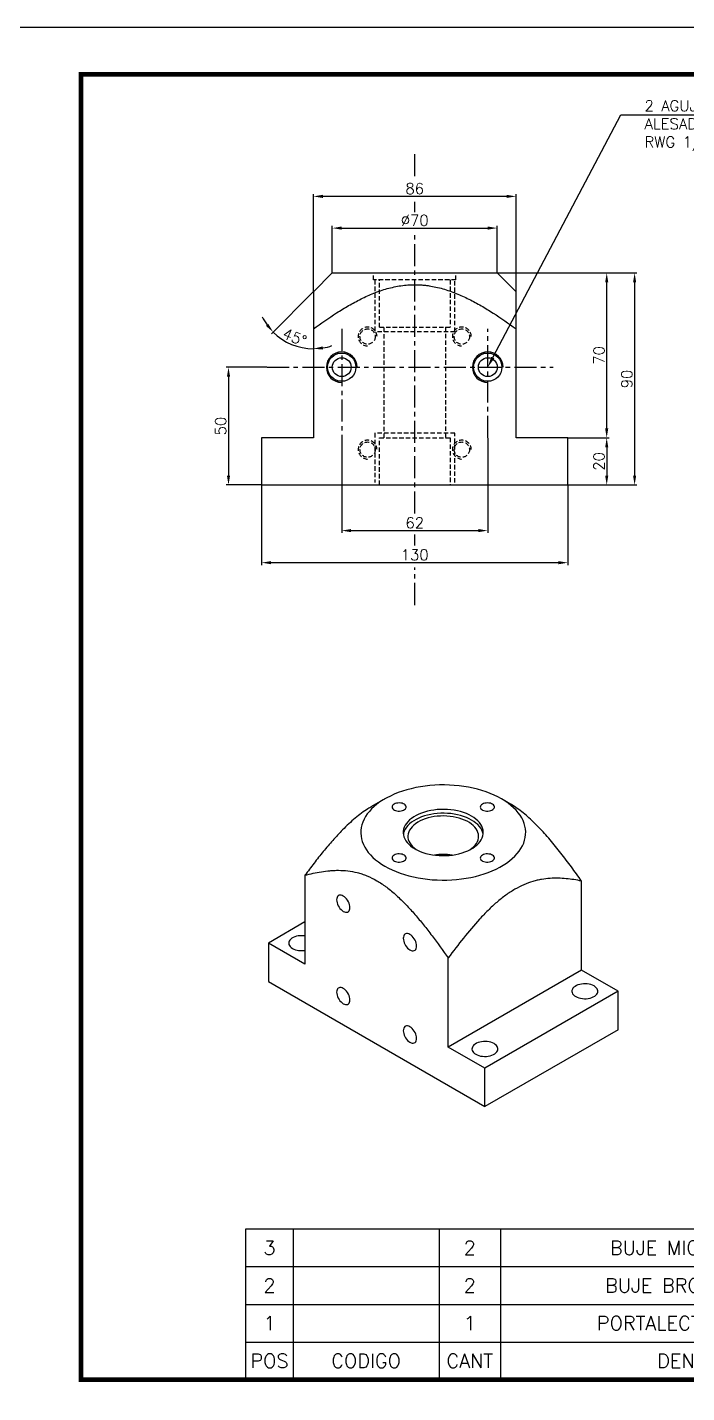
# Model space of a CAD drawing. Extents: x -13768 to 18086, y -10615 to 1188.
# Drawn here: x 867 to 1147, y 608 to 1188 of the extents above; entities that cross this region are included whole.
import ezdxf
from ezdxf import colors
from ezdxf.entities.mleader import LeaderData, LeaderLine
from ezdxf.enums import TextEntityAlignment as Align
from ezdxf.math import Vec2, Vec3

# ---------------------------------------------------------------- set-up
doc = ezdxf.new("R2010")
doc.units = 0
doc.header["$LTSCALE"] = 7.5
doc.header["$MEASUREMENT"] = 0
doc.linetypes.add('CENTER', pattern=[2, 1.25, -0.25, 0.25, -0.25])
doc.linetypes.add('HIDDEN', pattern=[0.375, 0.25, -0.125])
doc.layers.get('0').update_dxf_attribs({"linetype": 'CONTINUOUS'})
doc.layers.get('DEFPOINTS').update_dxf_attribs({"linetype": 'CONTINUOUS'})
for name, color, linetype in [('CL', 1, 'CENTER'), ('CO', 3, 'CONTINUOUS'), ('FI', 1, 'CONTINUOUS'), ('OC', 1, 'HIDDEN')]:
    doc.layers.add(name, color=color, linetype=linetype)
doc.styles.add('ROMANS', font='ROMANS.SHX')
doc.dimstyles.new('2', dxfattribs={"dimscale": 2, "dimtxt": 2.3, "dimasz": 2, "dimexe": 0.5, "dimexo": 0.0625, "dimgap": 0.5, "dimtad": 1, "dimdec": 4, "dimdsep": 46, "dimtxsty": 'ROMANS', "dimcen": -2, "dimclrt": 7, "dimadec": 0, "dimazin": 0, "dimtfac": 0.869565, "dimtdec": 4, "dimtmove": 0, "dimatfit": 3, "dimfxl": 1, "dimtolj": 1, "dimarcsym": 0})

# ---------------------------------------------------------------- blocks, each defined once
blk = doc.blocks.new('A3G')
blk.add_lwpolyline([(0, 297), (420, 297), (420, 0), (0, 0)], close=True)
at = {"const_width": 1}
blk.add_lwpolyline([(25, 287), (410, 287), (410, 10), (25, 10)], close=True, dxfattribs=at)
blk = doc.blocks.new('*D233')
at = {"layer": 'CO', "color": 0, "lineweight": -2}
for p, q in [((1096.78, 1013.75), (1114.14, 1013.75)), ((1113.14, 1009.75), (1113.14, 997.75)), ((1096.78, 993.75), (1114.14, 993.75))]:
    blk.add_line(p, q, dxfattribs=at)
at = {"layer": 'CO', "color": 0}
for points in [[(1112.48, 1009.75), (1113.81, 1009.75), (1113.14, 1013.75)], [(1112.48, 997.75), (1113.81, 997.75), (1113.14, 993.75)]]:
    blk.add_solid(points, dxfattribs=at)
at = {"layer": 'DEFPOINTS', "color": 0}
for p in [(1096.65, 1013.75), (1096.65, 993.75), (1113.14, 993.75)]:
    blk.add_point(p, dxfattribs=at)
at = {"layer": 'CO', "color": 7, "insert": (1109.84, 1003.75), "char_height": 4.6, "attachment_point": 5, "rotation": 90, "style": 'ROMANS'}
blk.add_mtext('\\A1;20', dxfattribs=at)
blk = doc.blocks.new('*D234')
at = {"layer": 'CO', "color": 0, "lineweight": -2}
for p, q in [((1066.78, 1083.75), (1114.14, 1083.75)), ((1113.14, 1017.75), (1113.14, 1079.75)), ((1096.78, 1013.75), (1114.14, 1013.75))]:
    blk.add_line(p, q, dxfattribs=at)
at = {"layer": 'CO', "color": 0}
for points in [[(1112.48, 1079.75), (1113.81, 1079.75), (1113.14, 1083.75)], [(1112.48, 1017.75), (1113.81, 1017.75), (1113.14, 1013.75)]]:
    blk.add_solid(points, dxfattribs=at)
at = {"layer": 'DEFPOINTS', "color": 0}
for p in [(1066.65, 1083.75), (1113.14, 1083.75), (1096.65, 1013.75)]:
    blk.add_point(p, dxfattribs=at)
at = {"layer": 'CO', "color": 7, "insert": (1109.84, 1048.75), "char_height": 4.6, "attachment_point": 5, "rotation": 90, "style": 'ROMANS'}
blk.add_mtext('\\A1;70', dxfattribs=at)
blk = doc.blocks.new('*D235')
at = {"layer": 'CO', "color": 0, "lineweight": -2}
for p, q in [((1066.78, 1083.75), (1125.98, 1083.75)), ((1124.98, 1079.75), (1124.98, 997.75)), ((1096.78, 993.75), (1125.98, 993.75))]:
    blk.add_line(p, q, dxfattribs=at)
at = {"layer": 'CO', "color": 0}
for points in [[(1124.32, 1079.75), (1125.65, 1079.75), (1124.98, 1083.75)], [(1124.32, 997.75), (1125.65, 997.75), (1124.98, 993.75)]]:
    blk.add_solid(points, dxfattribs=at)
at = {"layer": 'DEFPOINTS', "color": 0}
for p in [(1066.65, 1083.75), (1096.65, 993.75), (1124.98, 993.75)]:
    blk.add_point(p, dxfattribs=at)
at = {"layer": 'CO', "color": 7, "insert": (1121.68, 1038.75), "char_height": 4.6, "attachment_point": 5, "rotation": 90, "style": 'ROMANS'}
blk.add_mtext('\\A1;90', dxfattribs=at)
blk = doc.blocks.new('*D236')
at = {"layer": 'CO', "color": 0, "lineweight": -2}
for p, q in [((1000.65, 1013.63), (1000.65, 973.39)), ((1062.65, 1013.63), (1062.65, 973.39)), ((1004.65, 974.39), (1058.65, 974.39))]:
    blk.add_line(p, q, dxfattribs=at)
at = {"layer": 'CO', "color": 0}
for points in [[(1004.65, 975.06), (1004.65, 973.73), (1000.65, 974.39)], [(1058.65, 975.06), (1058.65, 973.73), (1062.65, 974.39)]]:
    blk.add_solid(points, dxfattribs=at)
at = {"layer": 'DEFPOINTS', "color": 0}
for p in [(1000.65, 1013.75), (1062.65, 1013.75), (1062.65, 974.39)]:
    blk.add_point(p, dxfattribs=at)
at = {"layer": 'CO', "color": 7, "insert": (1031.65, 977.69), "char_height": 4.6, "attachment_point": 5, "style": 'ROMANS'}
blk.add_mtext('\\A1;62', dxfattribs=at)
blk = doc.blocks.new('*D237')
at = {"layer": 'CO', "color": 0, "lineweight": -2}
for p, q in [((966.65, 993.63), (966.65, 959.78)), ((1096.65, 993.63), (1096.65, 959.78)), ((1092.65, 960.78), (970.65, 960.78))]:
    blk.add_line(p, q, dxfattribs=at)
at = {"layer": 'CO', "color": 0}
for points in [[(970.65, 961.44), (970.65, 960.11), (966.65, 960.78)], [(1092.65, 961.44), (1092.65, 960.11), (1096.65, 960.78)]]:
    blk.add_solid(points, dxfattribs=at)
at = {"layer": 'DEFPOINTS', "color": 0}
for p in [(966.65, 993.75), (1096.65, 993.75), (966.65, 960.78)]:
    blk.add_point(p, dxfattribs=at)
at = {"layer": 'CO', "color": 7, "insert": (1031.65, 964.08), "char_height": 4.6, "attachment_point": 5, "style": 'ROMANS'}
blk.add_mtext('\\A1;130', dxfattribs=at)
blk = doc.blocks.new('*D238')
at = {"layer": 'CO', "color": 0, "lineweight": -2}
for p, q in [((996.65, 1083.88), (996.65, 1103.78)), ((1000.65, 1102.78), (1062.65, 1102.78)), ((1066.65, 1083.88), (1066.65, 1103.78))]:
    blk.add_line(p, q, dxfattribs=at)
at = {"layer": 'CO', "color": 0}
for points in [[(1000.65, 1103.45), (1000.65, 1102.12), (996.65, 1102.78)], [(1062.65, 1103.45), (1062.65, 1102.12), (1066.65, 1102.78)]]:
    blk.add_solid(points, dxfattribs=at)
at = {"layer": 'DEFPOINTS', "color": 0}
for p in [(1066.65, 1102.78), (996.65, 1083.75), (1066.65, 1083.75)]:
    blk.add_point(p, dxfattribs=at)
at = {"layer": 'CO', "color": 7, "insert": (1031.65, 1106.08), "char_height": 4.6, "attachment_point": 5, "style": 'ROMANS'}
blk.add_mtext('\\A1;%%C70', dxfattribs=at)
blk = doc.blocks.new('*D239')
at = {"layer": 'CO', "color": 0, "lineweight": -2}
blk.add_line((988.57, 1075.66), (970.85, 1057.95), dxfattribs=at)
for start, end in [(206.02058, 215.51029), (225, 270), (279.48971, 288.97942)]:
    blk.add_arc((988.65, 1075.75), 24.18, start, end, dxfattribs=at)
at = {"layer": 'CO', "color": 0}
for points in [[(969.48, 1062.14), (968.46, 1061.28), (971.56, 1058.66)], [(992.69, 1051.24), (992.58, 1052.57), (988.65, 1051.57)]]:
    blk.add_solid(points, dxfattribs=at)
at = {"layer": 'DEFPOINTS', "color": 0}
for p in [(996.65, 1083.75), (988.65, 1075.75), (976.56, 1054.81), (988.65, 1060.02), (988.65, 1013.75)]:
    blk.add_point(p, dxfattribs=at)
at = {"layer": 'CO', "color": 7, "insert": (980.66, 1056.46), "char_height": 4.6, "attachment_point": 5, "rotation": 337.5, "style": 'ROMANS'}
blk.add_mtext('\\A1;45°', dxfattribs=at)
blk = doc.blocks.new('*D240')
at = {"layer": 'CO', "color": 0, "lineweight": -2}
for p, q in [((968.84, 1043.75), (951.6, 1043.75)), ((952.6, 1039.75), (952.6, 997.75)), ((966.53, 993.75), (951.6, 993.75))]:
    blk.add_line(p, q, dxfattribs=at)
at = {"layer": 'CO', "color": 0}
for points in [[(951.94, 1039.75), (953.27, 1039.75), (952.6, 1043.75)], [(951.94, 997.75), (953.27, 997.75), (952.6, 993.75)]]:
    blk.add_solid(points, dxfattribs=at)
at = {"layer": 'DEFPOINTS', "color": 0}
for p in [(968.97, 1043.75), (952.6, 993.75), (966.65, 993.75)]:
    blk.add_point(p, dxfattribs=at)
at = {"layer": 'CO', "color": 7, "insert": (949.3, 1018.75), "char_height": 4.6, "attachment_point": 5, "rotation": 90, "style": 'ROMANS'}
blk.add_mtext('\\A1;50', dxfattribs=at)
blk = doc.blocks.new('*D263')
at = {"layer": 'CO', "color": 0, "lineweight": -2}
for p, q in [((988.65, 1075.83), (988.65, 1117.24)), ((1070.65, 1116.24), (992.65, 1116.24)), ((1074.65, 1075.83), (1074.65, 1117.24))]:
    blk.add_line(p, q, dxfattribs=at)
at = {"layer": 'CO', "color": 0}
for points in [[(992.65, 1116.9), (992.65, 1115.57), (988.65, 1116.24)], [(1070.65, 1116.9), (1070.65, 1115.57), (1074.65, 1116.24)]]:
    blk.add_solid(points, dxfattribs=at)
at = {"layer": 'DEFPOINTS', "color": 0}
for p in [(988.65, 1116.24), (988.65, 1075.71), (1074.65, 1075.71)]:
    blk.add_point(p, dxfattribs=at)
at = {"layer": 'CO', "color": 7, "insert": (1031.65, 1119.54), "char_height": 4.6, "attachment_point": 5, "style": 'ROMANS'}
blk.add_mtext('\\A1;86', dxfattribs=at)
blk = doc.blocks.new('LISPIE')
blk.add_line((0, 0), (0, 8))
at = {"layer": 'FI', "color": 7}
for p, q in [((0, 8), (175, 8)), ((10, 8), (10, 0)), ((41, 8), (41, 0)), ((54, 8), (54, 0)), ((150, 8), (150, 0))]:
    blk.add_line(p, q, dxfattribs=at)
at = {"style": 'ROMANS'}
for tag, height, p in [('MATERIAL', 2.3, (162.5, 5.75)), ('POS', 3, (5, 4)), ('CODIGO', 3, (25.5, 4)), ('CANT', 3, (47.5, 4)), ('DENOMINACION', 3, (102, 4)), ('MED.M.P.', 2, (162.5, 2.25))]:
    blk.add_attdef(tag, text='', height=height, dxfattribs=at).set_placement(p, align=Align.MIDDLE)

msp = doc.modelspace()

# ---------------------------------------------------------------- linework, layer by layer
for p, q in [((996.65348, 1083.75281), (988.65348, 1075.75281)), ((996.65348, 1083.75281), (1031.65348, 1083.75281)), ((1031.65348, 1083.75281), (1066.65348, 1083.75281)), ((1074.65348, 1075.75281), (1066.65348, 1083.75281)), ((988.65348, 1060.02462), (988.65348, 1013.75281)), ((1074.65348, 1013.75281), (1074.65348, 1060.02462)), ((966.65348, 1013.75281), (966.65348, 993.75281)), ((988.65348, 1013.75281), (966.65348, 1013.75281)), ((1096.65348, 1013.75281), (1074.65348, 1013.75281)), ((1096.65348, 993.75281), (1096.65348, 1013.75281)), ((966.65348, 993.75281), (1096.65348, 993.75281))]:
    msp.add_line(p, q)
for centre, radius in [((1000.65348, 1043.75281), 6), ((1062.65348, 1043.75281), 6), ((1000.65348, 1043.75281), 4), ((1062.65348, 1043.75281), 4)]:
    msp.add_circle(centre, radius)
for points, knots in [([(988.65348, 1060.02462), (991.86195, 1062.37382), (995.12519, 1064.64506), (1000.15691, 1067.85716), (1001.85727, 1068.89495), (1004.45375, 1070.38626), (1005.32783, 1070.87287), (1007.08696, 1071.81708), (1007.97243, 1072.27495), (1010.64903, 1073.59993), (1012.46022, 1074.41871), (1016.15253, 1075.88778), (1018.03363, 1076.53812), (1020.92362, 1077.34901), (1021.89983, 1077.59185), (1023.85216, 1078.01031), (1024.8311, 1078.18681), (1027.77676, 1078.61239), (1029.75236, 1078.75705), (1032.73473, 1078.75055), (1033.73201, 1078.71127), (1035.2327, 1078.59609), (1035.73372, 1078.54829), (1036.72927, 1078.43508), (1037.22484, 1078.36962), (1039.6921, 1077.99976), (1041.632, 1077.56771), (1044.49975, 1076.75058), (1045.44865, 1076.45004), (1047.33383, 1075.79829), (1048.27126, 1075.44661), (1051.05912, 1074.32667), (1052.86809, 1073.50131), (1056.41313, 1071.73495), (1058.14911, 1070.79378), (1061.56633, 1068.82457), (1063.2475, 1067.79643), (1068.22821, 1064.61233), (1071.46602, 1062.35843), (1074.65348, 1060.02462)], [0, 0, 0, 0, 0.125, 0.125, 0.1875, 0.1875, 0.21875, 0.21875, 0.25, 0.25, 0.3125, 0.3125, 0.375, 0.375, 0.40625, 0.40625, 0.4375, 0.4375, 0.5, 0.5, 0.53125, 0.53125, 0.546875, 0.546875, 0.5625, 0.5625, 0.625, 0.625, 0.65625, 0.65625, 0.6875, 0.6875, 0.75, 0.75, 0.8125, 0.8125, 0.875, 0.875, 1, 1, 1, 1]), ([(988.65348, 1075.70643), (988.65348, 1075.71393), (988.65348, 1075.73478), (988.65348, 1075.37349), (988.65348, 1074.68458), (988.65348, 1073.66555), (988.65348, 1072.46326), (988.65348, 1071.17048), (988.65348, 1069.41051), (988.65348, 1066.92529), (988.65348, 1063.6248), (988.65348, 1061.22552), (988.65348, 1060.02462)], [0, 0, 0, 0, 0.049888688, 0.13879511, 0.227716611, 0.318934226, 0.410172603, 0.483101442, 0.556036097, 0.702758569, 0.85122328, 1, 1, 1, 1]), ([(1074.65348, 1060.02462), (1074.65348, 1061.20855), (1074.65348, 1063.57622), (1074.65348, 1066.49377), (1074.65348, 1068.86622), (1074.65348, 1070.73239), (1074.65348, 1072.32884), (1074.65348, 1073.63565), (1074.65348, 1074.65609), (1074.65348, 1075.36287), (1074.65348, 1075.73334), (1074.65348, 1075.71565), (1074.65348, 1075.70939)], [0, 0, 0, 0, 0.146589108, 0.293154107, 0.392051411, 0.490986857, 0.58983045, 0.678882344, 0.767915433, 0.859021113, 0.950110025, 1, 1, 1, 1])]:
    msp.add_open_spline(points, degree=3, knots=knots)
at = {"layer": 'CL'}
for p, q in [((1031.65348, 1124.81278), (1031.65348, 1135.51029)), ((1031.65348, 1109.50594), (1031.65348, 1113.87932)), ((1031.65348, 981.63411), (1031.65348, 1100.03028)), ((1000.65348, 1060.02462), (1000.65348, 1013.75281)), ((1062.65348, 1013.75281), (1062.65348, 1060.02462)), ((968.96745, 1043.75281), (1090.42193, 1043.75281)), ((1031.65348, 968.05728), (1031.65348, 972.75051)), ((1031.65348, 942.78395), (1031.65348, 958.67084))]:
    msp.add_line(p, q, dxfattribs=at)
at = {"layer": 'FI'}
for p, q in [((1019.00403, 860.5346), (1013.34626, 857.26737)), ((1072.04566, 858.49258), (1068.50955, 860.5346)), ((985.06693, 828.09936), (985.06693, 790.31653)), ((1102.44665, 787.86731), (1102.44665, 825.65013)), ((985.06693, 808.27751), (969.51058, 799.29702)), ((969.51058, 799.29702), (969.51058, 782.96621)), ((985.06693, 790.31653), (969.51058, 799.29702)), ((1045.87811, 755.21098), (1045.87811, 792.99381)), ((969.51058, 782.96621), (1061.43446, 729.89968)), ((1102.44665, 787.86731), (1045.87811, 755.21098)), ((1118.003, 778.88682), (1102.44665, 787.86731)), ((1118.003, 778.88682), (1061.43446, 746.23049)), ((1118.003, 762.556), (1118.003, 778.88682)), ((1118.003, 762.556), (1061.43446, 729.89968)), ((1061.43446, 746.23049), (1045.87811, 755.21098)), ((1061.43446, 729.89968), (1061.43446, 746.23049))]:
    msp.add_line(p, q, dxfattribs=at)
at = {"layer": 'FI', "flags": 128}
for points in [[(1019.00805, 831.96263), (1020.51765, 831.14135), (1022.10887, 830.37313), (1023.77614, 829.66068), (1025.51358, 829.0065), (1027.31511, 828.41288), (1029.17439, 827.88192), (1031.08489, 827.41548), (1033.0399, 827.01519), (1035.03255, 826.68247), (1037.05585, 826.41847), (1039.10268, 826.22414), (1041.16587, 826.10014), (1043.23815, 826.04693), (1045.31225, 826.06467), (1047.3809, 826.15332), (1049.43681, 826.31255), (1051.47277, 826.54182), (1053.48163, 826.84031), (1055.45632, 827.20697), (1057.38993, 827.64053), (1059.27565, 828.13945), (1061.10685, 828.70198), (1062.87712, 829.32616), (1064.58022, 830.00977), (1066.21018, 830.75043), (1067.76127, 831.54553), (1069.22805, 832.39228), (1070.60535, 833.28771), (1071.88835, 834.22867), (1073.07254, 835.21185), (1074.15375, 836.2338), (1075.12819, 837.29093), (1075.99245, 838.37953), (1076.74347, 839.49578), (1077.37862, 840.63575), (1077.89568, 841.79544), (1078.29282, 842.97077), (1078.56865, 844.15762), (1078.72221, 845.35183), (1078.75295, 846.54918), (1078.66076, 847.74549), (1078.44597, 848.93654), (1078.10933, 850.11815), (1077.65203, 851.28617), (1077.07568, 852.43651), (1076.38228, 853.56511), (1075.57429, 854.66802), (1074.65454, 855.74136), (1073.62626, 856.78136), (1072.49306, 857.78436), (1071.25893, 858.74685), (1069.92819, 859.66545), (1068.50553, 860.53692), (1066.99593, 861.35821), (1065.40471, 862.12642), (1063.73744, 862.83888), (1062, 863.49306), (1060.19847, 864.08667), (1058.33919, 864.61763), (1056.42869, 865.08407), (1054.47368, 865.48436), (1052.48103, 865.81709), (1050.45773, 866.08108), (1048.4109, 866.27541), (1046.34771, 866.39941), (1044.27543, 866.45263), (1042.20132, 866.43488), (1040.13268, 866.34624), (1038.07677, 866.187), (1036.04081, 865.95774), (1034.03195, 865.65925), (1032.05725, 865.29258), (1030.12365, 864.85902), (1028.23793, 864.3601), (1026.40673, 863.79757), (1024.63646, 863.1734), (1022.93336, 862.48978), (1021.3034, 861.74912), (1019.75231, 860.95402), (1018.28553, 860.10727), (1016.90823, 859.21184), (1015.62523, 858.27089), (1014.44104, 857.28771), (1013.35983, 856.26576), (1012.38538, 855.20862), (1011.52113, 854.12002), (1010.77011, 853.00378), (1010.13496, 851.86381), (1009.6179, 850.70412), (1009.22076, 849.52878), (1008.94493, 848.34193), (1008.79137, 847.14773), (1008.76063, 845.95037), (1008.85282, 844.75407), (1009.06761, 843.56302), (1009.40424, 842.38141), (1009.86154, 841.21338), (1010.4379, 840.06305), (1011.13129, 838.93444), (1011.93929, 837.83154), (1012.85904, 836.7582), (1013.88732, 835.7182), (1015.02051, 834.71519), (1016.25465, 833.7527), (1017.58539, 832.83411), (1019.00805, 831.96263)], [(1022.89714, 858.2918), (1022.51354, 858.02022), (1022.2325, 857.70962), (1022.06551, 857.37272), (1022.01942, 857.02331), (1022.09611, 856.6757), (1022.29244, 856.34412), (1022.60037, 856.04213), (1023.00731, 855.78212), (1023.49657, 855.57471), (1024.04815, 855.42841), (1024.63944, 855.3492), (1025.24626, 855.34032), (1025.84375, 855.40214), (1026.40745, 855.53213), (1026.91429, 855.72496), (1027.34351, 855.97275), (1027.67754, 856.26534), (1027.90271, 856.59076), (1028.0098, 856.93568), (1027.99442, 857.28599), (1027.85721, 857.62733), (1027.60378, 857.94575), (1027.2445, 858.2282), (1026.79409, 858.46312), (1026.27099, 858.64088), (1025.6966, 858.75422), (1025.09446, 858.79849), (1024.4892, 858.77188), (1023.90561, 858.67548), (1023.36758, 858.51324), (1022.89714, 858.2918)], [(1060.3738, 858.2918), (1059.9902, 858.02022), (1059.70916, 857.70962), (1059.54217, 857.37272), (1059.49608, 857.02331), (1059.57277, 856.6757), (1059.7691, 856.34412), (1060.07703, 856.04213), (1060.48396, 855.78212), (1060.97323, 855.57471), (1061.52481, 855.42841), (1062.1161, 855.3492), (1062.72292, 855.34032), (1063.32041, 855.40214), (1063.88411, 855.53213), (1064.39095, 855.72496), (1064.82017, 855.97275), (1065.1542, 856.26534), (1065.37937, 856.59076), (1065.48646, 856.93568), (1065.47108, 857.28599), (1065.33387, 857.62733), (1065.08044, 857.94575), (1064.72116, 858.2282), (1064.27075, 858.46312), (1063.74765, 858.64088), (1063.17326, 858.75422), (1062.57112, 858.79849), (1061.96586, 858.77188), (1061.38227, 858.67548), (1060.84424, 858.51324), (1060.3738, 858.2918)], [(1031.73597, 839.31031), (1032.79872, 838.7468), (1033.94041, 838.23735), (1035.15283, 837.78563), (1036.42725, 837.39489), (1037.75447, 837.06796), (1039.12494, 836.80718), (1040.52878, 836.61443), (1041.95588, 836.49111), (1043.39596, 836.4381), (1044.83863, 836.45578), (1046.27351, 836.54403), (1047.69026, 836.7022), (1049.07867, 836.92917), (1050.42873, 837.22329), (1051.73072, 837.58245), (1052.97526, 838.00406), (1054.15338, 838.48508), (1055.2566, 839.02204), (1056.27695, 839.61108), (1057.2071, 840.24795), (1058.04034, 840.92806), (1058.77066, 841.64652), (1059.39281, 842.39815), (1059.9023, 843.17752), (1060.29546, 843.97903), (1060.56947, 844.7969), (1060.72233, 845.62524), (1060.75296, 846.45808), (1060.66113, 847.28942), (1060.4475, 848.11327), (1060.11362, 848.92369), (1059.66189, 849.71484), (1059.09556, 850.48103), (1058.41871, 851.21674), (1057.63622, 851.91665), (1056.75374, 852.57574), (1055.7776, 853.18925), (1054.71486, 853.75275), (1053.57317, 854.2622), (1052.36075, 854.71392), (1051.08633, 855.10466), (1049.75911, 855.43159), (1048.38864, 855.69238), (1046.9848, 855.88512), (1045.5577, 856.00845), (1044.11762, 856.06146), (1042.67495, 856.04378), (1041.24006, 855.95553), (1039.82332, 855.79735), (1038.43491, 855.57038), (1037.08485, 855.27626), (1035.78285, 854.9171), (1034.53831, 854.49549), (1033.3602, 854.01448), (1032.25698, 853.47751), (1031.23663, 852.88847), (1030.30648, 852.2516), (1029.47324, 851.57149), (1028.74292, 850.85303), (1028.12077, 850.10141), (1027.61128, 849.32203), (1027.21811, 848.52052), (1026.94411, 847.70265), (1026.79125, 846.87431), (1026.76062, 846.04147), (1026.85245, 845.21014), (1027.06607, 844.38629), (1027.39996, 843.57587), (1027.85169, 842.78471), (1028.41802, 842.01852), (1029.09487, 841.28282), (1029.87735, 840.5829), (1030.75984, 839.92382), (1031.73597, 839.31031)], [(1060.69784, 845.43324), (1060.66113, 845.65634), (1060.4475, 846.48018), (1060.11362, 847.29061), (1059.66189, 848.08176), (1059.09556, 848.84795), (1058.41871, 849.58365), (1057.63622, 850.28357), (1056.75374, 850.94266), (1055.7776, 851.55616), (1054.71486, 852.11967), (1053.57317, 852.62912), (1052.36075, 853.08084), (1051.08633, 853.47158), (1049.75911, 853.79851), (1048.38864, 854.05929), (1046.9848, 854.25204), (1045.5577, 854.37536), (1044.11762, 854.42838), (1042.67495, 854.41069), (1041.24006, 854.32245), (1039.82332, 854.16427), (1038.43491, 853.9373), (1037.08485, 853.64318), (1035.78285, 853.28402), (1034.53831, 852.86241), (1033.3602, 852.38139), (1032.25698, 851.84443), (1031.23663, 851.25539), (1030.30648, 850.61852), (1029.47324, 849.93841), (1028.74292, 849.21995), (1028.12077, 848.46833), (1027.61128, 847.68895), (1027.21811, 846.88744), (1026.94411, 846.06957), (1026.81573, 845.43324)], [(1055.02803, 838.90303), (1055.06248, 838.92576), (1055.91208, 839.54284), (1056.66096, 840.20196), (1057.30291, 840.89766), (1057.83261, 841.62418), (1058.24568, 842.3755), (1058.53868, 843.14539), (1058.7092, 843.92747), (1058.75582, 844.71526), (1058.67815, 845.50223), (1058.47684, 846.28187), (1058.15355, 847.04771), (1057.71097, 847.7934), (1057.15275, 848.51277), (1056.48354, 849.19986), (1055.70887, 849.84897), (1054.83515, 850.45472), (1053.86964, 851.0121), (1052.82034, 851.51648), (1051.69592, 851.96369), (1050.50572, 852.35002), (1049.2596, 852.67227), (1047.96788, 852.92777), (1046.64127, 853.1144), (1045.29075, 853.23061), (1043.92752, 853.27545), (1042.56288, 853.24854), (1041.20813, 853.1501), (1039.8745, 852.98095), (1038.57304, 852.74249), (1037.31454, 852.4367), (1036.10941, 852.06612), (1034.96766, 851.6338), (1033.89873, 851.14333), (1032.9115, 850.59879), (1032.01412, 850.00467), (1031.21406, 849.36591), (1030.51792, 848.6878), (1029.93149, 847.97595), (1029.45962, 847.23626), (1029.10622, 846.47487), (1028.87421, 845.69808), (1028.76553, 844.91233), (1028.78108, 844.12413), (1028.92071, 843.34002), (1029.18328, 842.56648), (1029.56662, 841.80993), (1030.06753, 841.07663), (1030.68188, 840.37268), (1031.40458, 839.70389), (1032.22962, 839.0758), (1032.48554, 838.90303)], [(1022.89714, 836.65698), (1022.51354, 836.3854), (1022.2325, 836.0748), (1022.06551, 835.7379), (1022.01942, 835.3885), (1022.09611, 835.04089), (1022.29244, 834.7093), (1022.60037, 834.40732), (1023.00731, 834.1473), (1023.49657, 833.9399), (1024.04815, 833.7936), (1024.63944, 833.71438), (1025.24626, 833.70551), (1025.84375, 833.76733), (1026.40745, 833.89732), (1026.91429, 834.09015), (1027.34351, 834.33793), (1027.67754, 834.63052), (1027.90271, 834.95594), (1028.0098, 835.30086), (1027.99442, 835.65117), (1027.85721, 835.99252), (1027.60378, 836.31094), (1027.2445, 836.59338), (1026.79409, 836.8283), (1026.27099, 837.00607), (1025.6966, 837.11941), (1025.09446, 837.16368), (1024.4892, 837.13707), (1023.90561, 837.04067), (1023.36758, 836.87843), (1022.89714, 836.65698)], [(1060.3738, 836.65698), (1059.9902, 836.3854), (1059.70916, 836.0748), (1059.54217, 835.7379), (1059.49608, 835.3885), (1059.57277, 835.04089), (1059.7691, 834.7093), (1060.07703, 834.40732), (1060.48396, 834.1473), (1060.97323, 833.9399), (1061.52481, 833.7936), (1062.1161, 833.71438), (1062.72292, 833.70551), (1063.32041, 833.76733), (1063.88411, 833.89732), (1064.39095, 834.09015), (1064.82017, 834.33793), (1065.1542, 834.63052), (1065.37937, 834.95594), (1065.48646, 835.30086), (1065.47108, 835.65117), (1065.33387, 835.99252), (1065.08044, 836.31094), (1064.72116, 836.59338), (1064.27075, 836.8283), (1063.74765, 837.00607), (1063.17326, 837.11941), (1062.57112, 837.16368), (1061.96586, 837.13707), (1061.38227, 837.04067), (1060.84424, 836.87843), (1060.3738, 836.65698)], [(1004.15881, 814.40628), (1004.11584, 814.99825), (1003.98823, 815.62184), (1003.77987, 816.25812), (1003.49708, 816.88773), (1003.14846, 817.49157), (1002.7446, 818.05127), (1002.29776, 818.54983), (1001.82153, 818.9721), (1001.33038, 819.30526), (1000.83923, 819.53917), (1000.363, 819.66674), (999.91617, 819.68408), (999.5123, 819.59067), (999.16368, 819.38935), (998.88089, 819.08624), (998.67253, 818.69053), (998.54493, 818.21427), (998.50196, 817.67191), (998.54493, 817.07994), (998.67253, 816.45635), (998.88089, 815.82007), (999.16368, 815.19045), (999.5123, 814.58662), (999.91617, 814.02692), (1000.363, 813.52836), (1000.83923, 813.10609), (1001.33038, 812.77293), (1001.82153, 812.53902), (1002.29776, 812.41145), (1002.7446, 812.39411), (1003.14846, 812.48751), (1003.49708, 812.68883), (1003.77987, 812.99195), (1003.98823, 813.38765), (1004.11584, 813.86392), (1004.15881, 814.40628)], [(985.06693, 802.36535), (984.67523, 802.41675), (983.85836, 802.46988), (983.03691, 802.45214), (982.22921, 802.36392), (981.45331, 802.20718), (980.72654, 801.98544), (980.06513, 801.70364), (979.48387, 801.36809), (978.99573, 800.98627), (978.61162, 800.56671), (978.34012, 800.11879), (978.1873, 799.65252), (978.15656, 799.1783), (978.2486, 798.70674), (978.46135, 798.24836), (978.79008, 797.81341), (979.22743, 797.41159), (979.76363, 797.0519)], [(1032.44308, 798.07812), (1032.40011, 798.67008), (1032.27251, 799.29368), (1032.06414, 799.92995), (1031.78135, 800.55957), (1031.43273, 801.1634), (1031.02887, 801.7231), (1030.58203, 802.22167), (1030.1058, 802.64394), (1029.61465, 802.97709), (1029.1235, 803.21101), (1028.64727, 803.33858), (1028.20044, 803.35592), (1027.79658, 803.26251), (1027.44795, 803.06119), (1027.16516, 802.75807), (1026.9568, 802.36237), (1026.8292, 801.8861), (1026.78623, 801.34375), (1026.8292, 800.75178), (1026.9568, 800.12818), (1027.16516, 799.49191), (1027.44795, 798.86229), (1027.79658, 798.25846), (1028.20044, 797.69876), (1028.64727, 797.2002), (1029.1235, 796.77792), (1029.61465, 796.44477), (1030.1058, 796.21085), (1030.58203, 796.08329), (1031.02887, 796.06594), (1031.43273, 796.15935), (1031.78135, 796.36067), (1032.06414, 796.66379), (1032.27251, 797.05949), (1032.40011, 797.53576), (1032.44308, 798.07812)], [(1004.15881, 775.21232), (1004.11584, 775.80429), (1003.98823, 776.42788), (1003.77987, 777.06416), (1003.49708, 777.69377), (1003.14846, 778.29761), (1002.7446, 778.85731), (1002.29776, 779.35587), (1001.82153, 779.77814), (1001.33038, 780.1113), (1000.83923, 780.34521), (1000.363, 780.47278), (999.91617, 780.49012), (999.5123, 780.39672), (999.16368, 780.19539), (998.88089, 779.89228), (998.67253, 779.49657), (998.54493, 779.02031), (998.50196, 778.47795), (998.54493, 777.88598), (998.67253, 777.26239), (998.88089, 776.62611), (999.16368, 775.9965), (999.5123, 775.39266), (999.91617, 774.83296), (1000.363, 774.3344), (1000.83923, 773.91213), (1001.33038, 773.57897), (1001.82153, 773.34506), (1002.29776, 773.21749), (1002.7446, 773.20015), (1003.14846, 773.29355), (1003.49708, 773.49488), (1003.77987, 773.79799), (1003.98823, 774.1937), (1004.11584, 774.66996), (1004.15881, 775.21232)], [(1099.97178, 776.6417), (1100.59485, 776.33215), (1101.29089, 776.07968), (1102.04433, 775.88991), (1102.83835, 775.76709), (1103.65521, 775.71396), (1104.47667, 775.7317), (1105.28437, 775.81992), (1106.06027, 775.97666), (1106.78704, 776.1984), (1107.44845, 776.4802), (1108.02971, 776.81575), (1108.51785, 777.19757), (1108.90196, 777.61713), (1109.17346, 778.06505), (1109.32628, 778.53132), (1109.35702, 779.00554), (1109.26498, 779.4771), (1109.05222, 779.93548), (1108.7235, 780.37044), (1108.28615, 780.77225), (1107.74995, 781.13194), (1107.12688, 781.44148), (1106.43084, 781.69396), (1105.6774, 781.88373), (1104.88338, 782.00655), (1104.06652, 782.05968), (1103.24506, 782.04194), (1102.43736, 781.95371), (1101.66146, 781.79698), (1100.93469, 781.57524), (1100.27328, 781.29344), (1099.69202, 780.95788), (1099.20388, 780.57606), (1098.81977, 780.15651), (1098.54827, 779.70859), (1098.39545, 779.24232), (1098.36471, 778.7681), (1098.45675, 778.29653), (1098.66951, 777.83816), (1098.99823, 777.4032), (1099.43558, 777.00139), (1099.97178, 776.6417)], [(1032.44308, 758.88416), (1032.40011, 759.47613), (1032.27251, 760.09972), (1032.06414, 760.73599), (1031.78135, 761.36561), (1031.43273, 761.96944), (1031.02887, 762.52914), (1030.58203, 763.02771), (1030.1058, 763.44998), (1029.61465, 763.78314), (1029.1235, 764.01705), (1028.64727, 764.14462), (1028.20044, 764.16196), (1027.79658, 764.06855), (1027.44795, 763.86723), (1027.16516, 763.56411), (1026.9568, 763.16841), (1026.8292, 762.69215), (1026.78623, 762.14979), (1026.8292, 761.55782), (1026.9568, 760.93422), (1027.16516, 760.29795), (1027.44795, 759.66833), (1027.79658, 759.0645), (1028.20044, 758.5048), (1028.64727, 758.00624), (1029.1235, 757.58397), (1029.61465, 757.25081), (1030.1058, 757.01689), (1030.58203, 756.88933), (1031.02887, 756.87198), (1031.43273, 756.96539), (1031.78135, 757.16671), (1032.06414, 757.46983), (1032.27251, 757.86553), (1032.40011, 758.3418), (1032.44308, 758.88416)], [(1057.54537, 752.14945), (1058.16845, 751.83991), (1058.86448, 751.58744), (1059.61792, 751.39767), (1060.41195, 751.27485), (1061.22881, 751.22171), (1062.05026, 751.23946), (1062.85796, 751.32768), (1063.63387, 751.48441), (1064.36064, 751.70616), (1065.02204, 751.98795), (1065.6033, 752.32351), (1066.09144, 752.70533), (1066.47555, 753.12489), (1066.74705, 753.5728), (1066.89988, 754.03908), (1066.93061, 754.5133), (1066.83857, 754.98486), (1066.62582, 755.44324), (1066.29709, 755.87819), (1065.85975, 756.28), (1065.32355, 756.6397), (1064.70047, 756.94924), (1064.00444, 757.20171), (1063.25099, 757.39148), (1062.45697, 757.5143), (1061.64011, 757.56744), (1060.81865, 757.54969), (1060.01095, 757.46147), (1059.23505, 757.30474), (1058.50828, 757.08299), (1057.84688, 756.8012), (1057.26561, 756.46564), (1056.77748, 756.08382), (1056.39337, 755.66427), (1056.12187, 755.21635), (1055.96904, 754.75007), (1055.9383, 754.27586), (1056.03034, 753.80429), (1056.2431, 753.34591), (1056.57182, 752.91096), (1057.00917, 752.50915), (1057.54537, 752.14945)]]:
    msp.add_lwpolyline(points, dxfattribs=at)
at = {"layer": 'FI'}
for centre, radius, start, end in [((1000.65348, 1043.75281), 6.5, 0, 270), ((1062.65348, 1043.75281), 6.5, 0, 270), ((1043.75679, 811.32879), 25.61742, 81.64262904, 98.35737096), ((983.65626, 804.63506), 8.5239, 242.82737186, 279.52600394)]:
    msp.add_arc(centre, radius, start, end, dxfattribs=at)
for points, knots in [([(1102.44665, 825.65013), (1101.0247, 827.65126), (1098.17851, 831.65673), (1094.48903, 836.53856), (1091.45308, 840.35734), (1089.11443, 843.17338), (1086.72046, 845.91242), (1084.32455, 848.4871), (1081.93461, 850.87522), (1079.53994, 853.07295), (1077.08321, 855.11405), (1074.59349, 856.91274), (1072.90656, 858.03399), (1072.06472, 858.47907), (1072.04637, 858.48877)], [0, 0, 0, 0, 0.155839597, 0.311930691, 0.390685661, 0.469435114, 0.548701389, 0.627956394, 0.701495775, 0.775021587, 0.850023504, 0.925011127, 0.998365686, 1, 1, 1, 1]), ([(1013.34641, 857.22973), (1012.83483, 856.94039), (1011.41191, 856.13561), (1009.07964, 854.49624), (1006.35727, 852.36154), (1003.6545, 849.96927), (1001.16873, 847.55257), (998.90542, 845.18947), (996.16533, 842.17067), (992.80888, 838.20336), (988.88264, 833.24181), (986.33972, 829.81471), (985.06693, 828.09936)], [0, 0, 0, 0, 0.049736528, 0.138337809, 0.227594138, 0.31860175, 0.410079357, 0.48295411, 0.555965882, 0.702711559, 0.85119975, 1, 1, 1, 1]), ([(985.06693, 828.09936), (987.33566, 828.70786), (989.64312, 829.23035), (993.20108, 829.7992), (994.40342, 829.9525), (996.2394, 830.11032), (996.85747, 830.15085), (998.10137, 830.20375), (998.72749, 830.21618), (1000.62013, 830.20547), (1001.90083, 830.13471), (1004.51169, 829.82705), (1005.84183, 829.5902), (1007.88536, 829.07262), (1008.57565, 828.87242), (1009.95615, 828.41716), (1010.64837, 828.16166), (1012.73127, 827.30674), (1014.12822, 826.61841), (1016.23708, 825.39569), (1016.94226, 824.95652), (1018.00341, 824.24989), (1018.35768, 824.00634), (1019.06165, 823.50751), (1019.41207, 823.25177), (1021.15669, 821.94261), (1022.5284, 820.79795), (1024.5562, 818.96011), (1025.22718, 818.32736), (1026.5602, 817.02564), (1027.22307, 816.35582), (1029.19438, 814.30332), (1030.47351, 812.89096), (1032.98024, 810.00155), (1034.20776, 808.52441), (1036.6241, 805.52155), (1037.81287, 803.99577), (1041.33476, 799.36268), (1043.62424, 796.20059), (1045.87811, 792.99381)], [0, 0, 0, 0, 0.125, 0.125, 0.1875, 0.1875, 0.21875, 0.21875, 0.25, 0.25, 0.3125, 0.3125, 0.375, 0.375, 0.40625, 0.40625, 0.4375, 0.4375, 0.5, 0.5, 0.53125, 0.53125, 0.546875, 0.546875, 0.5625, 0.5625, 0.625, 0.625, 0.65625, 0.65625, 0.6875, 0.6875, 0.75, 0.75, 0.8125, 0.8125, 0.875, 0.875, 1, 1, 1, 1]), ([(1102.44665, 825.65013), (1101.38303, 825.87267), (1100.30795, 826.07245), (1098.13005, 826.41459), (1097.03119, 826.55633), (1093.69759, 826.87205), (1091.42685, 826.93948), (1087.90479, 826.69755), (1086.71123, 826.55907), (1084.88357, 826.24095), (1084.26811, 826.11644), (1083.02312, 825.82579), (1082.39812, 825.66065), (1079.26338, 824.72975), (1076.72036, 823.64404), (1073.48872, 821.7751), (1072.83766, 821.37457), (1071.54081, 820.52894), (1070.89686, 820.08522), (1068.97762, 818.69493), (1067.71497, 817.68918), (1065.21889, 815.54101), (1063.98542, 814.39866), (1062.15368, 812.59874), (1061.54512, 811.98321), (1060.34347, 810.73629), (1059.74935, 810.10395), (1056.80813, 806.90328), (1054.54747, 804.22036), (1050.13805, 798.70616), (1047.98998, 795.87398), (1045.87811, 792.99381)], [0, 0, 0, 0, 0.0625, 0.0625, 0.125, 0.125, 0.25, 0.25, 0.3125, 0.3125, 0.34375, 0.34375, 0.375, 0.375, 0.5, 0.5, 0.53125, 0.53125, 0.5625, 0.5625, 0.625, 0.625, 0.6875, 0.6875, 0.71875, 0.71875, 0.75, 0.75, 0.875, 0.875, 1, 1, 1, 1])]:
    msp.add_open_spline(points, degree=3, knots=knots, dxfattribs=at)
at = {"layer": 'OC'}
for p, q in [((1014.15348, 1080.75281), (1014.15348, 1083.75281)), ((1049.15348, 1080.75281), (1049.15348, 1083.75281)), ((1049.15348, 1080.75281), (1014.15348, 1080.75281)), ((1014.65348, 1080.75281), (1014.65348, 1058.75281)), ((1016.65348, 1060.75281), (1016.65348, 1080.75281)), ((1046.65348, 1080.75281), (1046.65348, 1060.75281)), ((1048.65348, 1058.75281), (1048.65348, 1080.75281)), ((1016.65348, 1060.75281), (1046.65348, 1060.75281)), ((1018.65348, 1013.75281), (1018.65348, 1060.75281)), ((1044.65348, 1060.75281), (1044.65348, 1013.75281)), ((1048.65348, 1058.75281), (1014.65348, 1058.75281)), ((1014.65348, 1015.75281), (1014.65348, 994.75281)), ((1048.65348, 1015.75281), (1014.65348, 1015.75281)), ((1048.65348, 994.75281), (1048.65348, 1015.75281)), ((1016.65348, 993.75281), (1016.65348, 1013.75281)), ((1016.65348, 1013.75281), (1046.65348, 1013.75281)), ((1046.65348, 1013.75281), (1046.65348, 993.75281))]:
    msp.add_line(p, q, dxfattribs=at)
for centre in [(1011.65348, 1056.75281), (1051.65348, 1056.75281), (1011.65348, 1008.75281), (1051.65348, 1008.75281)]:
    msp.add_circle(centre, 3.25, dxfattribs=at)
for centre in [(1011.65348, 1056.75281), (1051.65348, 1056.75281), (1011.65348, 1008.75281), (1051.65348, 1008.75281)]:
    msp.add_arc(centre, 4, 0, 270, dxfattribs=at)

# ---------------------------------------------------------------- block references
at = {"xscale": 2, "yscale": 2, "zscale": 2}
msp.add_blockref('A3G', (840, 594), dxfattribs=at)
ref = msp.add_blockref('LISPIE', (960, 662), dxfattribs=dict(xscale=2, yscale=2, zscale=2))
ref.add_attrib('POS', '3', dxfattribs={"height": 6, "style": 'ROMANS'}).set_placement((970, 670), align=Align.MIDDLE)
ref.add_attrib('DENOMINACION', 'BUJE MICARTA %%c40 x 25', dxfattribs={"height": 6, "style": 'ROMANS'}).set_placement((1164, 670), align=Align.MIDDLE)
ref.add_attrib('CANT', '2', dxfattribs={"height": 6, "style": 'ROMANS'}).set_placement((1055, 670), align=Align.MIDDLE)
ref.add_attrib('MATERIAL', 'MICARTA', dxfattribs={"height": 4.6, "style": 'ROMANS'}).set_placement((1285, 673.5), align=Align.MIDDLE)
ref = msp.add_blockref('LISPIE', (960, 646), dxfattribs=dict(xscale=2, yscale=2, zscale=2))
ref.add_attrib('POS', '2', dxfattribs={"height": 6, "style": 'ROMANS'}).set_placement((970, 654), align=Align.MIDDLE)
ref.add_attrib('DENOMINACION', 'BUJE BRONCE  %%c35 x 25', dxfattribs={"height": 6, "style": 'ROMANS'}).set_placement((1164, 654), align=Align.MIDDLE)
ref.add_attrib('CANT', '2', dxfattribs={"height": 6, "style": 'ROMANS'}).set_placement((1055, 654), align=Align.MIDDLE)
ref.add_attrib('MATERIAL', 'BCE MEC', dxfattribs={"height": 4.6, "style": 'ROMANS'}).set_placement((1285, 657.5), align=Align.MIDDLE)
ref = msp.add_blockref('LISPIE', (960, 630), dxfattribs=dict(xscale=2, yscale=2, zscale=2))
ref.add_attrib('POS', '1', dxfattribs={"height": 6, "style": 'ROMANS'}).set_placement((970, 638), align=Align.MIDDLE)
ref.add_attrib('DENOMINACION', 'PORTALECTRODO  INFERIOR', dxfattribs={"height": 6, "style": 'ROMANS'}).set_placement((1164, 638), align=Align.MIDDLE)
ref.add_attrib('CANT', '1', dxfattribs={"height": 6, "style": 'ROMANS'}).set_placement((1055, 638), align=Align.MIDDLE)
ref.add_attrib('MED.M.P.', '85 x 95 x 135', dxfattribs={"height": 4, "style": 'ROMANS', "width": 0.9}).set_placement((1285, 634.5), align=Align.MIDDLE)
ref.add_attrib('MATERIAL', 'CU-EL', dxfattribs={"height": 4.6, "style": 'ROMANS'}).set_placement((1285, 641.5), align=Align.MIDDLE)
msp.add_blockref('LISPIE', (960, 614), dxfattribs=at).add_auto_attribs({'POS': 'POS', 'DENOMINACION': 'DENOMINACION', 'CANT': 'CANT', 'CODIGO': 'CODIGO', 'MED.M.P.': 'MED.M.P.', 'MATERIAL': 'MATERIAL'})

# ---------------------------------------------------------------- dimensions: what is measured, and where the dimension line sits
at = {"layer": 'CO'}
for base, p1, p2, picture, middle in [((988.65348, 1116.23556), (1074.65348, 1075.70939), (988.65348, 1075.70643), '*D263', (1031.65348, 1119.53556)), ((1062.65348, 974.39178), (1000.65348, 1013.75281), (1062.65348, 1013.75281), '*D236', (1031.65348, 977.69178)), ((966.65348, 960.7761), (1096.65348, 993.75281), (966.65348, 993.75281), '*D237', (1031.65348, 964.0761))]:
    dim = msp.add_linear_dim(base=base, p1=p1, p2=p2, dimstyle='2', dxfattribs=at)
    dim.commit()
    dim.dimension.update_dxf_attribs({"geometry": picture, "text_midpoint": middle})
dim = msp.add_linear_dim(base=(1066.65348, 1102.78344), p1=(996.65348, 1083.75281), p2=(1066.65348, 1083.75281), text='%%C<>', dimstyle='2', dxfattribs=at)
dim.commit()
dim.dimension.update_dxf_attribs({"geometry": '*D238', "text_midpoint": (1031.65348, 1106.08344)})
dim = msp.add_angular_dim_2l(base=(976.56432, 1054.81377), line1=((988.65348, 1060.02462), (988.65348, 1013.75281)), line2=((996.65348, 1083.75281), (988.65348, 1075.75281)), dimstyle='2', dxfattribs=at)
dim.commit()
dim.dimension.update_dxf_attribs({"geometry": '*D239', "text_midpoint": (980.66369, 1056.46376)})
for base, p1, p2, picture, middle in [((1113.14263, 1083.75281), (1096.65348, 1013.75281), (1066.65348, 1083.75281), '*D234', (1109.84263, 1048.75281)), ((1124.98345, 993.75281), (1066.65348, 1083.75281), (1096.65348, 993.75281), '*D235', (1121.68345, 1038.75281)), ((952.60362, 993.75281), (968.96745, 1043.75281), (966.65348, 993.75281), '*D240', (949.30362, 1018.75281)), ((1113.14263, 993.75281), (1096.65348, 1013.75281), (1096.65348, 993.75281), '*D233', (1109.84263, 1003.75281))]:
    dim = msp.add_linear_dim(base=base, p1=p1, p2=p2, angle=90, dimstyle='2', dxfattribs=at)
    dim.commit()
    dim.dimension.update_dxf_attribs({"geometry": picture, "text_midpoint": middle})

# ---------------------------------------------------------------- leaders
ml = msp.add_multileader_mtext('Standard', dxfattribs=at)
ml.set_content('2 AGUJ. %%C8 PROF 75\\PALESADO PLANO %%C11.75 PROF 15\\PRWG 1/4" PROF 12', color=7, style='ROMANS')
ml.set_leader_properties(color=256, linetype='ByLayer', lineweight=-1)
ml.build(insert=Vec2(0, 0))
ml.multileader.update_dxf_attribs({"text_left_attachment_type": 6, "text_right_attachment_type": 5, "dogleg_length": 4, "arrow_head_size": 4.6, "scale": 2})
ctx = ml.context
ctx.base_point, ctx.scale, ctx.char_height, ctx.arrow_head_size, ctx.plane_origin = Vec3(1127.18397, 1150.85927), 2, 4.6, 4.6, Vec3(1062.65348, 1043.75281)
ctx.left_attachment, ctx.right_attachment = 6, 5
notes = []
notes.append((ctx, [(0, (1, 1, 0), (1119.18397, 1150.85927), (1, 0), 8, [(0, [(1062.65348, 1043.75281)], 0, [])])]))
ctx.mtext.insert, ctx.mtext.flow_direction = Vec3(1129.18397, 1156.9926), 5
for ctx, leaders in notes:
    for number, flags, end, landing, length, lines in leaders:
        leader = LeaderData()
        leader.index, (leader.has_last_leader_line, leader.has_dogleg_vector, leader.attachment_direction) = number, flags
        leader.last_leader_point, leader.dogleg_vector, leader.dogleg_length = Vec3(end), Vec3(landing), length
        for number, points, colour, breaks in lines:
            line = LeaderLine()
            line.index, line.vertices, line.color, line.breaks = number, Vec3.list(points), colors.encode_raw_color(colour), breaks
            leader.lines.append(line)
        ctx.leaders.append(leader)

doc.saveas('drawing.dxf')
